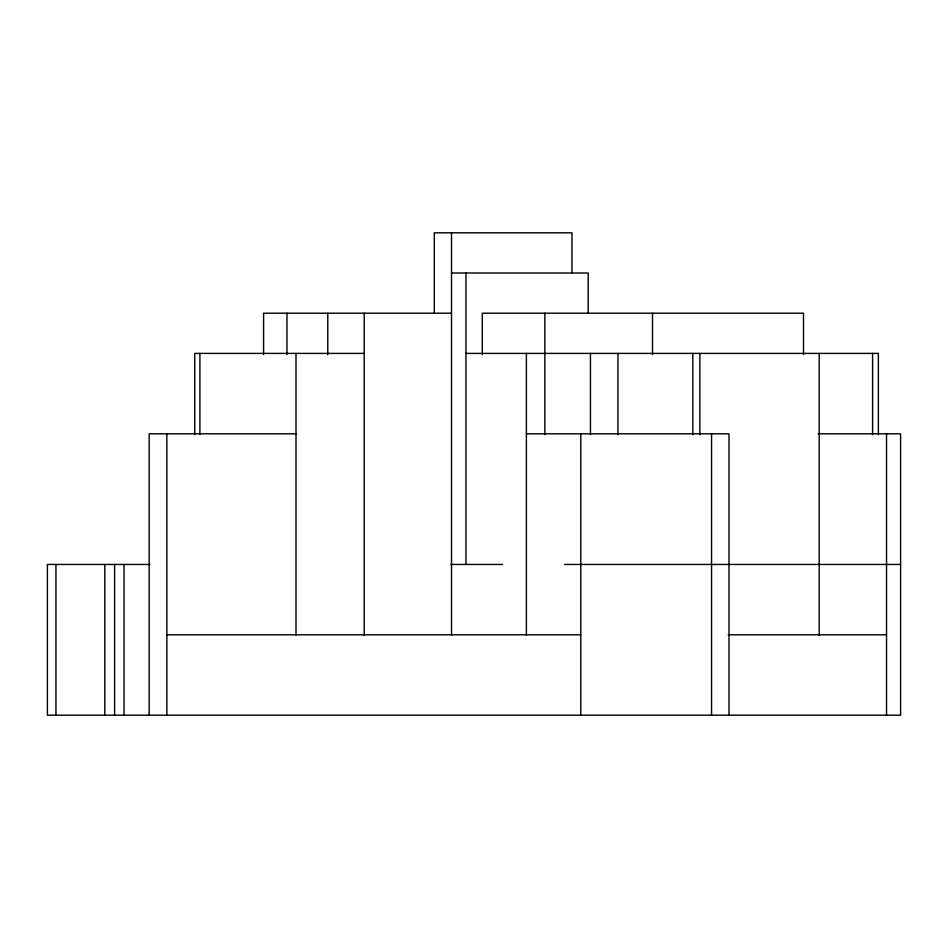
<?xml version="1.0" encoding="UTF-8"?>
<svg xmlns="http://www.w3.org/2000/svg" width="948" height="948" viewBox="0 0 948 948"><rect width="100%" height="100%" fill="white"/><g stroke="black" fill="none" stroke-linecap="round" stroke-linejoin="round"><path stroke-width="1.42" d="M451.509 273.012L588.187 273.012L588.187 312.935M451.509 313.207L263.591 313.207L263.591 354.588M364.21 353.403L194.755 353.403L194.755 434.622M465.966 353.403L878.369 353.403L878.369 434.622M296.001 433.805L149.156 433.805L149.156 715.183M526.389 433.805L729 433.805L729 715.183M818.195 433.805L900.6 433.805L900.6 715.183L47.4 715.183L47.4 564.451L150.009 564.451M450.964 564.451L502.594 564.451M564.546 564.451L900.6 564.451M166.86 634.793L580.78 634.793M728.194 634.793L886.534 634.793M886.534 433.805L886.534 715.183M872.587 353.403L872.587 434.622M819.202 353.403L819.202 635.444M803.501 354.588L803.501 313.207L482.295 313.207L482.295 354.588M711.545 433.805L711.545 715.183M699.861 353.403L699.861 434.622M692.822 353.403L692.822 434.622M652.508 313.207L652.508 354.588M617.954 353.403L617.954 434.622M590.45 353.403L590.45 434.622M580.78 433.805L580.78 715.183M571.976 272.763L571.976 232.817L434.303 232.817L434.303 312.71M544.851 313.207L544.851 434.622M526.389 353.403L526.389 635.444M465.966 273.012L465.966 564.57M451.509 232.817L451.509 635.385M364.21 313.207L364.21 635.444M327.783 313.207L327.783 354.588M296.001 353.403L296.001 635.444M286.96 313.207L286.96 354.588M199.898 353.403L199.898 434.622M166.86 433.805L166.86 715.183M124.022 564.451L124.022 715.183M114.601 564.451L114.601 715.183M104.801 564.451L104.801 715.183M55.944 564.451L55.944 715.183"/></g></svg>
